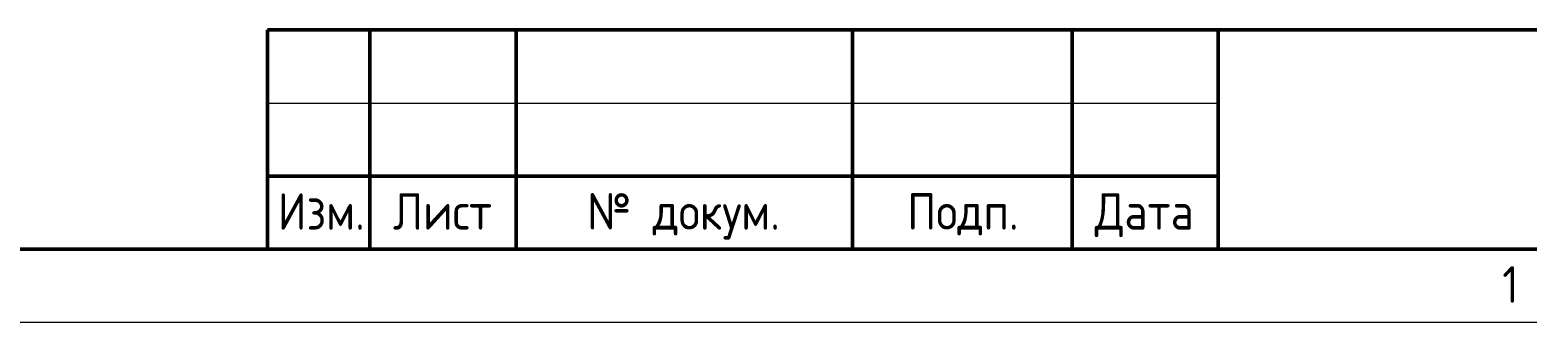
# Model space of a CAD drawing. Header units: inches. Extents: x 10 to 430, y -15 to 282.
# Drawn here: x 223.6 to 325.9, y -15 to 5 of the extents above; entities that cross this region are included whole.
import ezdxf

# ---------------------------------------------------------------- set-up
doc = ezdxf.new("R2010")
doc.units = ezdxf.units.IN
doc.header["$MEASUREMENT"] = 0
doc.layers.add('ОСНОВНОЙ', color=7, linetype='Continuous', lineweight=25)
doc.styles.add('СПДС', font='isocpeur.ttf', dxfattribs={"width": 0.9})

msp = doc.modelspace()

# ---------------------------------------------------------------- linework, layer by layer
at = {"color": 7, "linetype": 'Continuous', "lineweight": 50}
for p, q in [((239.83, 4.96), (239.83, -10.04)), ((239.83, 4.96), (424.83, 4.96)), ((246.83, 4.96), (246.83, -10.04)), ((256.83, 4.96), (256.83, -10.04)), ((279.83, -10.04), (279.83, 4.96)), ((294.83, 4.96), (294.83, -10.04)), ((304.83, 4.96), (304.83, -10.04)), ((239.83, -5.04), (304.83, -5.04)), ((29.83, -10.04), (424.83, -10.04))]:
    msp.add_line(p, q, dxfattribs=at)
at = {"color": 7, "linetype": 'Continuous', "lineweight": 18}
for p, q in [((239.83, -0.04), (304.83, -0.04)), ((9.83, -15.04), (429.83, -15.04))]:
    msp.add_line(p, q, dxfattribs=at)
at = {"layer": 'ОСНОВНОЙ', "linetype": 'Continuous', "lineweight": 18}
msp.add_line((424.83, -10.04), (29.83, -10.04), dxfattribs=at)

# ---------------------------------------------------------------- texts
at = {"color": 7, "linetype": 'Continuous', "lineweight": 0, "char_height": 2.5, "attachment_point": 2, "style": 'СПДС'}
for s, insert in [('Изм.', (243.5, -6.21)), ('Лист', (251.79, -6.21)), ('№ докум.', (268.27, -6.21)), ('Подп.', (287.37, -6.21)), ('Дата', (299.77, -6.21)), ('1', (324.81, -11.21))]:
    msp.add_mtext(s, dxfattribs=dict(at, insert=insert))

doc.saveas('drawing.dxf')
